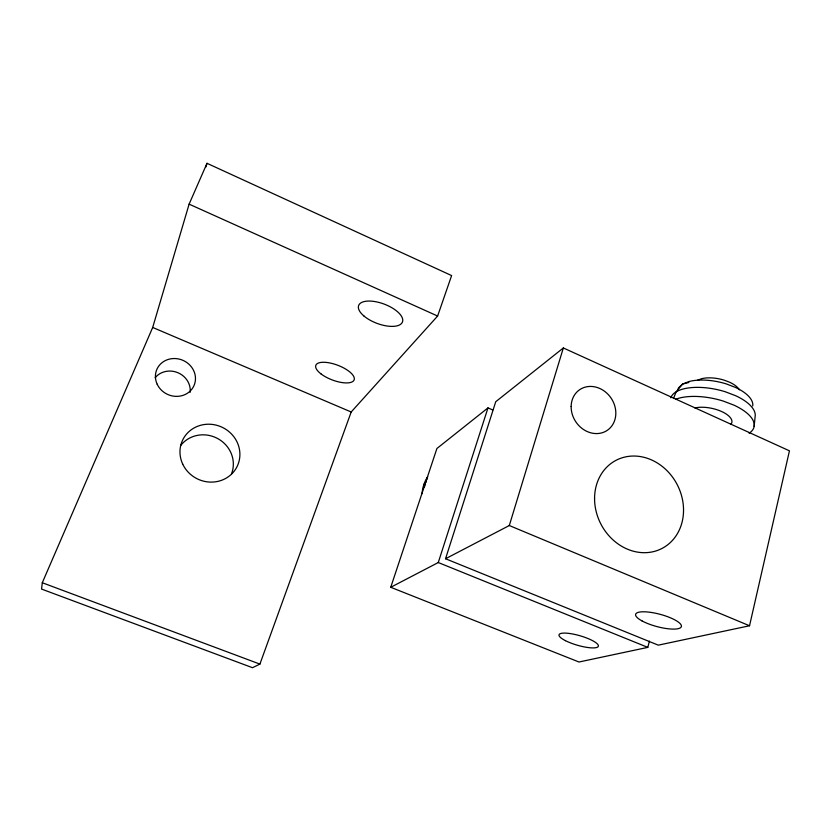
<?xml version="1.0" encoding="UTF-8"?>
<svg xmlns="http://www.w3.org/2000/svg" width="831" height="831" viewBox="0 0 831 831"><rect width="100%" height="100%" fill="white"/><g stroke="black" fill="none" stroke-linecap="round" stroke-linejoin="round"><path stroke-width="1.25" d="M754.153 426.376L755.14 416.456A43.202 18.635 12.2 0 0 735.653 395.722L725.266 391.754A43.202 18.635 12.2 0 0 670.825 397.81M42.298 582.739L41.55 589.065L252.499 667.698L259.906 664.104L351.191 411.989L437.615 316.04L451.617 275.57L207.002 163.302L189.115 204.146L152.696 327.456L42.298 582.739L259.906 664.104M749.531 625.764L789.45 450.828L563.345 347.96L495.743 401.716L445.541 558.744L658.277 645.157L749.531 625.764L509.299 525.535L445.541 558.744M492.71 409.963L487.984 407.886L436.919 448.491L390.736 587.288L578.989 662.006L647.806 647.38L649.406 641.127M205.87 167.021L207.002 163.302M509.299 525.535L563.345 347.96M390.736 587.288L438.269 562.535L487.984 407.886M673.463 398.527L676.216 391.754L682.635 384.036L688.847 381.585A38.351 16.828 12.1 0 1 726.252 383.901L735.435 387.412A38.351 16.828 12.1 0 1 752.73 405.964M425.721 482.157L423.779 484.753L424.174 487.205M697.51 380.297L701.374 378.78A23.517 10.481 12 0 1 724.165 380.162L729.743 382.291A23.517 10.481 12 0 1 739.424 389.822M688.826 382.478L682.635 384.036L678.865 387.537A38.351 16.828 12.1 0 0 677.857 389.552M438.269 562.535L647.806 647.38M152.696 327.456L351.191 411.989M189.115 204.146L437.615 316.04M422.075 493.718A36.294 33.23 56.8 0 1 427.716 476.765M424.537 486.717A37.696 34.466 56.8 0 1 427.487 477.846M749.126 433.221A44.666 18.947 12.4 0 0 733.96 405.154L723.209 401.051A44.666 18.947 12.4 0 0 675.769 399.254M694.893 407.979A22.323 9.463 12.4 0 1 721.692 411.553A22.323 9.463 12.4 0 1 730.885 424.35M155.137 377.731A19.664 18.199 21.9 0 1 177.834 372.683A19.664 18.199 21.9 0 1 190.154 392.336M180.753 445.406A29.376 27.87 24.7 0 1 218.054 438.758A29.376 27.87 24.7 0 1 231.517 473.815M571.146 406.515A24.566 21.253 56 0 0 604.386 431.943A24.566 21.253 56 0 0 604.926 391.546A24.566 21.253 56 0 0 571.146 406.515M594.57 498.777A49.704 42.952 62.4 0 0 661.455 548.73A49.704 42.952 62.4 0 0 661.144 465.578A49.704 42.952 62.4 0 0 594.57 498.777M642.072 620.944A23.663 6.336 15 0 0 680.568 627.685A23.663 6.336 15 0 0 652.927 612.717A23.663 6.336 15 0 0 642.072 620.944M565.433 640.659A20.474 4.913 16.2 0 0 597.946 646.84A20.474 4.913 16.2 0 0 572.652 633.991A20.474 4.913 16.2 0 0 565.433 640.659M157.173 384.213A20.266 18.687 22.7 0 0 191.701 389.386A20.266 18.687 22.7 0 0 177.47 358.763A20.266 18.687 22.7 0 0 157.173 384.213M182.716 464.124A30.28 28.638 25.8 0 0 234.415 470.886A30.28 28.638 25.8 0 0 212.674 424.475A30.28 28.638 25.8 0 0 182.716 464.124M321.109 373.981A20.484 7.843 20.8 0 0 353.601 380.775A20.484 7.843 20.8 0 0 330.25 363.043A20.484 7.843 20.8 0 0 321.109 373.981M364.03 316.081A23.403 10.284 20.6 0 0 401.653 323.342A23.403 10.284 20.6 0 0 375.996 301.767A23.403 10.284 20.6 0 0 364.03 316.081"/></g></svg>
